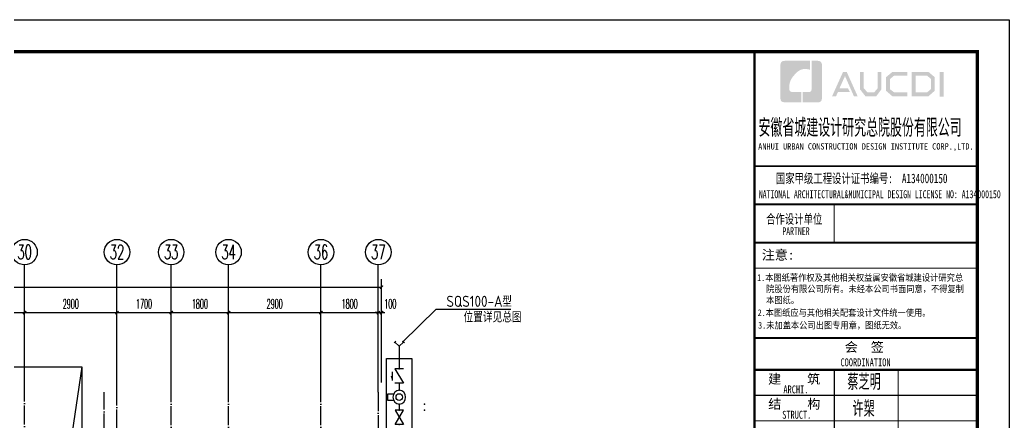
# Model space of a CAD drawing. Extents: x 27938 to 1507990, y 110129 to 923079.
# Drawn here: x 866667 to 897714, y 689213 to 701857 of the extents above; entities that cross this region are included whole.
import ezdxf
from ezdxf.enums import TextEntityAlignment as Align

# ---------------------------------------------------------------- set-up
doc = ezdxf.new("R2010")
doc.units = 0
doc.header["$LTSCALE"] = 1000
doc.header["$MEASUREMENT"] = 0
doc.linetypes.add('DOTE', pattern=[2.42, 2, -0.2, 0.02, -0.2])
for name, color, linetype in [('A-EQPM-MECH', 191, 'Continuous'), ('AXIS', 3, 'Continuous'), ('AXIS_TEXT', 7, 'Continuous'), ('DOTE', 1, 'Continuous'), ('EQUIP_消防', 7, 'Continuous'), ('EQUIP_阀门', 7, 'Continuous'), ('PIPE-不分区消火栓', 1, 'TG_X'), ('TWT_LEAD', 3, 'Continuous'), ('图框', 140, 'Continuous'), ('图签文字', 147, 'Continuous')]:
    doc.layers.add(name, color=color, linetype=linetype)
doc.layers.add('yichutu', color=7, linetype='Continuous', true_color=0xffffff, plot=False)
doc.styles.add('_TCH_AXIS', font='COMPLEX', dxfattribs={"bigfont": 'GBCBIG'})
doc.styles.add('_TCH_DIM_T3', font='SIMPLEX.shx', dxfattribs={"width": 0.494118, "bigfont": 'GBCBIG.shx'})
doc.styles.add('COMPLEX', font='COMPLEX')
doc.styles.add('HT', font='simhei.ttf')
doc.styles.get("Standard").update_dxf_attribs({"font": 'gbenor.shx', "bigfont": 'gbcbig.shx'})
doc.styles.add('TG_LINETYPE', font='SIMPLEX', dxfattribs={"width": 0.8, "height": 3, "bigfont": 'HZTXT'})
doc.styles.add('建筑图签-1', font='simhei.ttf', dxfattribs={"width": 0.7})
doc.styles.add('建筑图签-2', font='TXT.shx', dxfattribs={"width": 0.5, "bigfont": 'HZTXT.shx'})
doc.linetypes.add('TG_X', pattern='A,2,-0.229,["X",TG_LINETYPE,S=0.1,R=0,X=-0.229,Y=-0.15],0', length=2.229)
doc.dimstyles.new('_TCH_ARCH&&100', dxfattribs={"dimtxt": 297.5, "dimasz": 100, "dimexe": 250, "dimexo": 300, "dimgap": 126.25, "dimtad": 1, "dimdec": 0, "dimzin": 0, "dimdsep": 46, "dimtxsty": '_TCH_DIM_T3', "dimblk": 'ARCHTICK', "dimcen": 0.09, "dimclrt": 4, "dimazin": 2, "dimtfac": 1, "dimtdec": 0, "dimtix": 1, "dimtmove": 2, "dimatfit": 3, "dimfxl": 100, "dimtolj": 1, "dimtzin": 0, "dimarcsym": 0})

# ---------------------------------------------------------------- blocks, each defined once
blk = doc.blocks.new('院标1')
h = blk.add_hatch(color=150)
h.dxf.hatch_style = 1
h.set_gradient(color1=(33, 113, 253), color2=(33, 113, 253), tint=1, name='INVCURVED')
edge = h.paths.add_edge_path()
edge.add_spline(control_points=[(116373, 648379), (116379, 648379), (116382, 648379), (116391, 648379), (116391, 648379), (116391, 648379), (116616, 648379), (116616, 648379), (116616, 648379), (116616, 648379), (116616, 648054), (116616, 648054), (116616, 648054), (116616, 648054), (116108, 648054), (116108, 648054), (116108, 648054), (116028, 648054), (115963, 648111), (115963, 648199), (115963, 648199), (115963, 648199), (115963, 649215), (115963, 649215), (115963, 649215), (115963, 649295), (116018, 649360), (116108, 649360), (116108, 649360), (116108, 649360), (116897, 649360), (116897, 649360), (116897, 649360), (116897, 649360), (116897, 649080), (116897, 649080), (116897, 649080), (116897, 649080), (116566, 649140), (116356, 648859), (116356, 648859), (116245, 648719), (116240, 648545), (116247, 648466), (116247, 648466), (116254, 648386), (116247, 648466), (116247, 648466), (116247, 648466), (116247, 648466), (116258, 648374), (116373, 648379)], knot_values=[0, 0, 0, 0, 0.071429, 0.071429, 0.071429, 0.107143, 0.142857, 0.142857, 0.142857, 0.178571, 0.214286, 0.214286, 0.214286, 0.25, 0.285714, 0.285714, 0.285714, 0.321429, 0.357143, 0.357143, 0.357143, 0.392857, 0.428571, 0.428571, 0.428571, 0.464286, 0.5, 0.5, 0.5, 0.535714, 0.571429, 0.571429, 0.571429, 0.607143, 0.642857, 0.642857, 0.642857, 0.678571, 0.714286, 0.714286, 0.714286, 0.75, 0.785714, 0.785714, 0.785714, 0.821429, 0.857143, 0.857143, 0.857143, 0.928571, 1, 1, 1, 1], degree=3, periodic=0)
h = blk.add_hatch(color=150)
h.dxf.hatch_style = 1
h.set_gradient(color1=(33, 113, 253), color2=(33, 113, 253), tint=1, name='INVCURVED')
edge = h.paths.add_edge_path()
edge.add_spline(control_points=[(117268, 649215), (117268, 649215), (117268, 648199), (117268, 648199), (117268, 648199), (117268, 648114), (117212, 648054), (117123, 648054), (117123, 648054), (117123, 648054), (116663, 648054), (116663, 648054), (116663, 648054), (116663, 648054), (116663, 648379), (116663, 648379), (116663, 648379), (116663, 648379), (116865, 648379), (116865, 648379), (116865, 648379), (116907, 648379), (116941, 648413), (116941, 648455), (116941, 648455), (116941, 648455), (116941, 649360), (116941, 649360), (116941, 649360), (116941, 649360), (117123, 649360), (117123, 649360), (117123, 649360), (117204, 649360), (117268, 649306), (117268, 649215)], knot_values=[0, 0, 0, 0, 0.1, 0.1, 0.1, 0.15, 0.2, 0.2, 0.2, 0.25, 0.3, 0.3, 0.3, 0.35, 0.4, 0.4, 0.4, 0.45, 0.5, 0.5, 0.5, 0.55, 0.6, 0.6, 0.6, 0.65, 0.7, 0.7, 0.7, 0.75, 0.8, 0.8, 0.8, 0.9, 1, 1, 1, 1], degree=3, periodic=0)
blk = doc.blocks.new('TK')
at = {"layer": '图框'}
h = blk.add_hatch(color=256, dxfattribs=at)
h.paths.add_polyline_path([(547288, 547072), (547414, 547072), (547414, 546302), (547288, 546302)])
h.paths.add_polyline_path([(546536, 546956), (546536, 546430), (546896, 546430), (547020, 546536), (547020, 546855), (546900, 546956)], flags=16)
h.paths.add_polyline_path([(546418, 547074), (546418, 546311), (546940, 546311), (547138, 546482), (547138, 546910), (546943, 547074)])
h.paths.add_polyline_path([(546275, 547077), (546275, 546962), (545868, 546962), (545735, 546851), (545735, 546531), (545868, 546429), (546277, 546429), (546277, 546307), (545813, 546307), (545611, 546481), (545611, 546910), (545809, 547077)])
h.paths.add_polyline_path([(544792, 547075), (544912, 547075), (544912, 546565), (545026, 546433), (545237, 546433), (545351, 546565), (545351, 547075), (545465, 547075), (545465, 546528), (545301, 546311), (544963, 546311), (544792, 546530)])
h.paths.add_polyline_path([(544260, 547074), (544377, 547074), (544719, 546310), (544603, 546310), (544322, 546944), (544147, 546556), (544418, 546556), (544479, 546440), (544098, 546440), (544039, 546308), (543916, 546308)])
for p, q in [((541480, 544114), (548480, 544114)), ((541480, 544114), (548480, 544114)), ((541480, 542914), (548480, 542914))]:
    blk.add_line(p, q, dxfattribs=at)
blk.add_lwpolyline([(465375, 548714), (549475, 548714), (549475, 489314), (465375, 489314)], close=True, dxfattribs=at)
blk.add_lwpolyline([(465375, 548714), (549475, 548714), (549475, 489314), (465375, 489314)], close=True, dxfattribs=at)
at = {"layer": '图框', "const_width": 100}
blk.add_lwpolyline([(548475, 490314), (548475, 547714), (467875, 547714), (467875, 490314)], close=True, dxfattribs=at)
at = {"layer": '图框'}
for points, const_width in [([(541480, 490314), (541480, 547714)], 70), ([(541480, 544114), (548480, 544114)], 60), ([(541480, 542914), (548480, 542914)], 60), ([(541480, 542914), (548480, 542914)], 60), ([(543980, 542914), (543980, 541714)], 35), ([(541480, 541714), (548480, 541714)], 60), ([(541480, 541714), (548480, 541714)], 60), ([(541480, 540913), (548480, 540913)], 35), ([(541488, 538714), (548488, 538714)], 60), ([(541488, 537714), (548488, 537714)], 70), ([(541488, 537714), (548488, 537714)], 70), ([(543988, 537714), (543988, 533714)], 35), ([(545988, 537714), (545988, 533714)], 35), ([(541488, 536914), (548488, 536914)], 35), ([(541488, 536114), (548488, 536114)], 35)]:
    blk.add_lwpolyline(points, dxfattribs=dict(at, const_width=const_width))
blk.add_blockref('院标1', (426331, -101935))
for s, height, style, width, p in [('ANHUI URBAN CONSTRUCTION DESIGN INSTITUTE CORP.,LTD.', 200, '建筑图签-1', 0.91, (541598, 544636)), ('NATIONAL ARCHITECTURAL&MUNICIPAL DESIGN LICENSE NO: A134000150', 250, '建筑图签-1', 0.6, (541617, 543108)), ('PARTNER', 250, '建筑图签-1', 0.6, (542355, 541947)), ('1.本图纸著作权及其他相关权益属安徽省城建设计研究总', 210, 'HT', 0.88, (541566, 540507)), ('院股份有限公司所有。未经本公司书面同意，不得复制', 210, 'HT', 0.88, (541845, 540153)), ('本图纸。', 210, 'HT', 0.88, (541845, 539803)), (' 2.本图纸应与其他相关配套设计文件统一使用。 ', 210, 'HT', 0.88, (541455, 539406)), ('3.未加盖本公司出图专用章，图纸无效。', 210, 'HT', 0.88, (541598, 539011)), ('COORDINATION', 250, '建筑图签-1', 0.7, (544180, 537827)), ('ARCHI.', 250, '建筑图签-1', 0.7, (542389, 536975)), ('STRUCT.', 250, '建筑图签-1', 0.7, (542350, 536179))]:
    blk.add_text(s, height=height, dxfattribs=dict(at, style=style, width=width)).set_placement(p)
at = {"layer": '图签文字', "color": 7, "style": '建筑图签-1'}
for s, height, width, p in [('安徽省城建设计研究总院股份有限公司', 500, 0.55, (541608, 545091)), ('国家甲级工程设计证书编号:  A134000150', 300, 0.7, (542152, 543581)), ('合作设计单位', 300, 0.7, (541845, 542304))]:
    blk.add_text(s, height=height, dxfattribs=dict(at, width=width)).set_placement(p)
for s, p in [('注意:', (541711, 541177)), ('会  签', (544315, 538281)), ('建    筑', (541910, 537280)), ('结    构', (541914, 536493))]:
    blk.add_text(s, height=300, dxfattribs=at).set_placement(p)
at = {"layer": '图签文字', "color": 1, "style": '建筑图签-2', "width": 0.7}
for s, p in [('蔡芝明', (544395, 537085)), ('许槊', (544555, 536242))]:
    blk.add_text(s, height=500, dxfattribs=at).set_placement(p)
blk = doc.blocks.new('yct-841-594-84100-59399.9999999999-100-1000.0')
at = {"layer": 'yichutu', "color": 7, "true_color": 0xffffff}
blk.add_lwpolyline([(0, 0), (0, 59400), (84100, 59400), (84100, 0)], close=True, dxfattribs=at)
blk = doc.blocks.new('_ArchTick')
at = {"color": 0, "linetype": 'ByBlock', "const_width": 0.4}
blk.add_lwpolyline([(-0.5, -0.5), (0.5, 0.5)], dxfattribs=at)
blk = doc.blocks.new('*D927')
at = {"layer": 'AXIS', "color": 0, "lineweight": -2}
for p, q in [((877917, 690457), (877917, 692907)), ((878017, 690457), (878017, 692907)), ((877917, 692657), (877817, 692657)), ((877917, 692657), (878017, 692657)), ((878017, 692657), (878117, 692657))]:
    blk.add_line(p, q, dxfattribs=at)
at = {"layer": 'Defpoints', "color": 0}
for p in [(878017, 692657), (877917, 690157), (878017, 690157)]:
    blk.add_point(p, dxfattribs=at)
at = {"layer": 'AXIS', "color": 0, "lineweight": -2, "xscale": 100, "yscale": 100, "zscale": 100}
blk.add_blockref('_ArchTick', (877917, 692657), dxfattribs=at)
at = {"layer": 'AXIS', "color": 0, "lineweight": -2, "xscale": 100, "yscale": 100, "zscale": 100, "rotation": 180}
blk.add_blockref('_ArchTick', (878017, 692657), dxfattribs=at)
at = {"layer": 'AXIS', "color": 4, "insert": (878292, 692932), "char_height": 297.5, "attachment_point": 5, "style": '_TCH_DIM_T3'}
blk.add_mtext('\\A1;100', dxfattribs=at)
blk = doc.blocks.new('*D928')
at = {"layer": 'AXIS', "color": 0, "lineweight": -2}
for p, q in [((876117, 690457), (876117, 692907)), ((877917, 690457), (877917, 692907)), ((876117, 692657), (877917, 692657))]:
    blk.add_line(p, q, dxfattribs=at)
at = {"layer": 'Defpoints', "color": 0}
for p in [(877917, 692657), (876117, 690157), (877917, 690157)]:
    blk.add_point(p, dxfattribs=at)
at = {"layer": 'AXIS', "color": 0, "lineweight": -2, "xscale": 100, "yscale": 100, "zscale": 100, "rotation": 180}
blk.add_blockref('_ArchTick', (876117, 692657), dxfattribs=at)
at = {"layer": 'AXIS', "color": 0, "lineweight": -2, "xscale": 100, "yscale": 100, "zscale": 100}
blk.add_blockref('_ArchTick', (877917, 692657), dxfattribs=at)
at = {"layer": 'AXIS', "color": 4, "insert": (877017, 692932), "char_height": 297.5, "attachment_point": 5, "style": '_TCH_DIM_T3'}
blk.add_mtext('\\A1;1800', dxfattribs=at)
blk = doc.blocks.new('*D929')
at = {"layer": 'AXIS', "color": 0, "lineweight": -2}
for p, q in [((873217, 690457), (873217, 692907)), ((876117, 690457), (876117, 692907)), ((873217, 692657), (876117, 692657))]:
    blk.add_line(p, q, dxfattribs=at)
at = {"layer": 'Defpoints', "color": 0}
for p in [(876117, 692657), (873217, 690157), (876117, 690157)]:
    blk.add_point(p, dxfattribs=at)
at = {"layer": 'AXIS', "color": 0, "lineweight": -2, "xscale": 100, "yscale": 100, "zscale": 100, "rotation": 180}
blk.add_blockref('_ArchTick', (873217, 692657), dxfattribs=at)
at = {"layer": 'AXIS', "color": 0, "lineweight": -2, "xscale": 100, "yscale": 100, "zscale": 100}
blk.add_blockref('_ArchTick', (876117, 692657), dxfattribs=at)
at = {"layer": 'AXIS', "color": 4, "insert": (874667, 692932), "char_height": 297.5, "attachment_point": 5, "style": '_TCH_DIM_T3'}
blk.add_mtext('\\A1;2900', dxfattribs=at)
blk = doc.blocks.new('*D930')
at = {"layer": 'AXIS', "color": 0, "lineweight": -2}
for p, q in [((871417, 690457), (871417, 692907)), ((873217, 690457), (873217, 692907)), ((871417, 692657), (873217, 692657))]:
    blk.add_line(p, q, dxfattribs=at)
at = {"layer": 'Defpoints', "color": 0}
for p in [(873217, 692657), (871417, 690157), (873217, 690157)]:
    blk.add_point(p, dxfattribs=at)
at = {"layer": 'AXIS', "color": 0, "lineweight": -2, "xscale": 100, "yscale": 100, "zscale": 100, "rotation": 180}
blk.add_blockref('_ArchTick', (871417, 692657), dxfattribs=at)
at = {"layer": 'AXIS', "color": 0, "lineweight": -2, "xscale": 100, "yscale": 100, "zscale": 100}
blk.add_blockref('_ArchTick', (873217, 692657), dxfattribs=at)
at = {"layer": 'AXIS', "color": 4, "insert": (872317, 692932), "char_height": 297.5, "attachment_point": 5, "style": '_TCH_DIM_T3'}
blk.add_mtext('\\A1;1800', dxfattribs=at)
blk = doc.blocks.new('*D931')
at = {"layer": 'AXIS', "color": 0, "lineweight": -2}
for p, q in [((869717, 690457), (869717, 692907)), ((871417, 690457), (871417, 692907)), ((869717, 692657), (871417, 692657))]:
    blk.add_line(p, q, dxfattribs=at)
at = {"layer": 'Defpoints', "color": 0}
for p in [(871417, 692657), (869717, 690157), (871417, 690157)]:
    blk.add_point(p, dxfattribs=at)
at = {"layer": 'AXIS', "color": 0, "lineweight": -2, "xscale": 100, "yscale": 100, "zscale": 100, "rotation": 180}
blk.add_blockref('_ArchTick', (869717, 692657), dxfattribs=at)
at = {"layer": 'AXIS', "color": 0, "lineweight": -2, "xscale": 100, "yscale": 100, "zscale": 100}
blk.add_blockref('_ArchTick', (871417, 692657), dxfattribs=at)
at = {"layer": 'AXIS', "color": 4, "insert": (870567, 692932), "char_height": 297.5, "attachment_point": 5, "style": '_TCH_DIM_T3'}
blk.add_mtext('\\A1;1700', dxfattribs=at)
blk = doc.blocks.new('*D932')
at = {"layer": 'AXIS', "color": 0, "lineweight": -2}
for p, q in [((866817, 690457), (866817, 692907)), ((869717, 690457), (869717, 692907)), ((866817, 692657), (869717, 692657))]:
    blk.add_line(p, q, dxfattribs=at)
at = {"layer": 'Defpoints', "color": 0}
for p in [(869717, 692657), (866817, 690157), (869717, 690157)]:
    blk.add_point(p, dxfattribs=at)
at = {"layer": 'AXIS', "color": 0, "lineweight": -2, "xscale": 100, "yscale": 100, "zscale": 100, "rotation": 180}
blk.add_blockref('_ArchTick', (866817, 692657), dxfattribs=at)
at = {"layer": 'AXIS', "color": 0, "lineweight": -2, "xscale": 100, "yscale": 100, "zscale": 100}
blk.add_blockref('_ArchTick', (869717, 692657), dxfattribs=at)
at = {"layer": 'AXIS', "color": 4, "insert": (868267, 692932), "char_height": 297.5, "attachment_point": 5, "style": '_TCH_DIM_T3'}
blk.add_mtext('\\A1;2900', dxfattribs=at)
blk = doc.blocks.new('*D933')
at = {"layer": 'AXIS', "color": 0, "lineweight": -2}
for p, q in [((864017, 690457), (864017, 692907)), ((866817, 690457), (866817, 692907)), ((864017, 692657), (866817, 692657))]:
    blk.add_line(p, q, dxfattribs=at)
at = {"layer": 'Defpoints', "color": 0}
for p in [(866817, 692657), (864017, 690157), (866817, 690157)]:
    blk.add_point(p, dxfattribs=at)
at = {"layer": 'AXIS', "color": 0, "lineweight": -2, "xscale": 100, "yscale": 100, "zscale": 100, "rotation": 180}
blk.add_blockref('_ArchTick', (864017, 692657), dxfattribs=at)
at = {"layer": 'AXIS', "color": 0, "lineweight": -2, "xscale": 100, "yscale": 100, "zscale": 100}
blk.add_blockref('_ArchTick', (866817, 692657), dxfattribs=at)
at = {"layer": 'AXIS', "color": 4, "insert": (865417, 692932), "char_height": 297.5, "attachment_point": 5, "style": '_TCH_DIM_T3'}
blk.add_mtext('\\A1;2800', dxfattribs=at)
blk = doc.blocks.new('*D951')
at = {"layer": 'AXIS', "color": 0, "lineweight": -2}
for p, q in [((827817, 690457), (827817, 693707)), ((878017, 690457), (878017, 693707)), ((827817, 693457), (878017, 693457))]:
    blk.add_line(p, q, dxfattribs=at)
at = {"layer": 'Defpoints', "color": 0}
for p in [(878017, 693457), (827817, 690157), (878017, 690157)]:
    blk.add_point(p, dxfattribs=at)
at = {"layer": 'AXIS', "color": 0, "lineweight": -2, "xscale": 100, "yscale": 100, "zscale": 100, "rotation": 180}
blk.add_blockref('_ArchTick', (827817, 693457), dxfattribs=at)
at = {"layer": 'AXIS', "color": 0, "lineweight": -2, "xscale": 100, "yscale": 100, "zscale": 100}
blk.add_blockref('_ArchTick', (878017, 693457), dxfattribs=at)
at = {"layer": 'AXIS', "color": 4, "insert": (852917, 693732), "char_height": 297.5, "attachment_point": 5, "style": '_TCH_DIM_T3'}
blk.add_mtext('\\A1;50200', dxfattribs=at)
blk = doc.blocks.new('_AXISO')
at = {"color": 0}
blk.add_circle((0, 0), 0.5, dxfattribs=at)
at = {"layer": 'AXIS_TEXT', "color": 0, "style": 'COMPLEX', "width": 1.041667}
blk.add_attdef('A', text='', height=0.56, dxfattribs=at).set_placement((-0.25, -0.28), (0.25, -0.28), align=Align.FIT)
blk = doc.blocks.new('$VALVE$00000295')
blk.add_lwpolyline([(-125, 72), (-125, -72), (125, 72), (125, -72), (-125, 72)])
for p in [(-125, 0), (125, 0)]:
    blk.add_point(p)
blk = doc.blocks.new('$VALVE$00000315')
for p, q in [((-125, -75), (-125, 75)), ((-125, 75), (125, -75)), ((-75, 125), (75, 125)), ((125, -75), (125, 75))]:
    blk.add_line(p, q)
for p in [(-125, 0), (125, 0)]:
    blk.add_point(p)
blk.add_solid([(0, 125), (0, 150), (75, 125)])
blk = doc.blocks.new('$VALVE$00000751')
for p, q in [((-53, -108), (-53, -221)), ((53, -221), (53, -108)), ((-53, -221), (53, -221))]:
    blk.add_line(p, q)
blk.add_lwpolyline([(-120, 0, 1), (120, 0, 1), (-120, 0, 1.76642)], format="xyb")
blk.add_circle((0, 0), 60)
for p in [(-120, 0), (120, 0)]:
    blk.add_point(p)
blk = doc.blocks.new('$ATTACHMENT$00000194')
for p, q in [((0, 0), (134, 134)), ((0, 0), (134, -134)), ((107, 162), (134, 134)), ((161, 107), (134, 134)), ((107, -161), (134, -134)), ((161, -107), (134, -134))]:
    blk.add_line(p, q)

msp = doc.modelspace()

# ---------------------------------------------------------------- linework, layer by layer
msp.add_lwpolyline([(878970.4, 691214.8), (878970.4, 688833.5), (878175.6, 688833.5), (878175.6, 691214.8)], close=True)
for p in [(878573, 690886.3), (878573, 690436.3), (878573, 690217.3), (878573, 689785.3), (878573, 689588.2), (879367.8, 689785.3), (879367.8, 689588.2)]:
    msp.add_point(p)
at = {"layer": 'A-EQPM-MECH', "color": 8}
for points in [[(863616.8, 688257.2), (863616.8, 690957.2), (868616.8, 690957.2), (868616.8, 688257.2)], [(868616.6, 690957.2), (868216.6, 688257.2)]]:
    msp.add_lwpolyline(points, dxfattribs=at)
at = {"layer": 'AXIS', "color": 8}
for p, q in [((866816.6, 690157.2), (866816.6, 694157.2)), ((869716.6, 690157.2), (869716.6, 694157.2)), ((871416.6, 690157.2), (871416.6, 694157.2)), ((873216.6, 690157.2), (873216.6, 694157.2)), ((876116.6, 690157.2), (876116.6, 694157.2)), ((877916.6, 690157.2), (877916.6, 694157.2))]:
    msp.add_line(p, q, dxfattribs=at)
at = {"layer": 'DOTE', "color": 169, "linetype": 'DOTE', "ltscale": 0.3}
for p, q in [((866816.6, 681157.4), (866816.6, 690157.2)), ((869316.6, 688157.2), (869316.6, 690157.2)), ((869716.6, 681757.2), (869716.6, 690157.2)), ((871416.6, 678957.2), (871416.6, 690157.2)), ((873216.6, 678957.2), (873216.6, 690157.2)), ((876116.6, 678957.2), (876116.6, 690157.2)), ((877916.6, 690157.2), (877916.6, 666975.2))]:
    msp.add_line(p, q, dxfattribs=at)
at = {"layer": 'PIPE-不分区消火栓', "const_width": 45}
for points in [[(878573, 691598.3), (878573, 690886.3)], [(878573, 690436.3), (878573, 690217.3)], [(878573, 689785.3), (878573, 689588.2)]]:
    msp.add_lwpolyline(points, dxfattribs=at)
at = {"layer": 'TWT_LEAD'}
for p, q in [((878675.6, 691731.4), (879729, 692766.3)), ((879729, 692766.3), (882079.1, 692766.3))]:
    msp.add_line(p, q, dxfattribs=at)

# ---------------------------------------------------------------- block references
msp.add_blockref('TK', (348239.1, 153143.3))
at = {"layer": 'AXIS', "color": 8}
ref = msp.add_blockref('_AXISO', (866816.6, 694557.2), dxfattribs=dict(at, xscale=800, yscale=800, zscale=800))
ref.add_attrib('A', '30', dxfattribs={"layer": 'AXIS_TEXT', "color": 8, "ltscale": 0.5, "height": 452.55, "style": '_TCH_AXIS', "width": 0.636364}).set_placement((866590.3, 694330.9), (867042.9, 694330.9), align=Align.FIT)
ref = msp.add_blockref('_AXISO', (869716.6, 694557.2), dxfattribs=dict(at, xscale=800, yscale=800, zscale=800))
ref.add_attrib('A', '32', dxfattribs={"layer": 'AXIS_TEXT', "color": 8, "ltscale": 0.5, "height": 452.55, "style": '_TCH_AXIS', "width": 0.636364}).set_placement((869490.3, 694330.9), (869942.9, 694330.9), align=Align.FIT)
ref = msp.add_blockref('_AXISO', (871416.6, 694557.2), dxfattribs=dict(at, xscale=800, yscale=800, zscale=800))
ref.add_attrib('A', '33', dxfattribs={"layer": 'AXIS_TEXT', "color": 8, "ltscale": 0.5, "height": 452.55, "style": '_TCH_AXIS', "width": 0.636364}).set_placement((871190.3, 694330.9), (871642.9, 694330.9), align=Align.FIT)
ref = msp.add_blockref('_AXISO', (873216.6, 694557.2), dxfattribs=dict(at, xscale=800, yscale=800, zscale=800))
ref.add_attrib('A', '34', dxfattribs={"layer": 'AXIS_TEXT', "color": 8, "ltscale": 0.5, "height": 452.55, "style": '_TCH_AXIS', "width": 0.6}).set_placement((872990.3, 694330.9), (873442.9, 694330.9), align=Align.FIT)
ref = msp.add_blockref('_AXISO', (876116.6, 694557.2), dxfattribs=dict(at, xscale=800, yscale=800, zscale=800))
ref.add_attrib('A', '36', dxfattribs={"layer": 'AXIS_TEXT', "color": 8, "ltscale": 0.5, "height": 452.55, "style": '_TCH_AXIS', "width": 0.636364}).set_placement((875890.3, 694330.9), (876342.9, 694330.9), align=Align.FIT)
ref = msp.add_blockref('_AXISO', (877916.6, 694557.2), dxfattribs=dict(at, xscale=800, yscale=800, zscale=800))
ref.add_attrib('A', '37', dxfattribs={"layer": 'AXIS_TEXT', "color": 8, "ltscale": 0.5, "height": 452.55, "style": '_TCH_AXIS', "width": 0.636364}).set_placement((877690.3, 694330.9), (878142.9, 694330.9), align=Align.FIT)
at = {"layer": 'EQUIP_消防', "yscale": -1, "rotation": 90.00000000000001}
msp.add_blockref('$ATTACHMENT$00000194', (878573, 691598.3), dxfattribs=at)
at = {"layer": 'EQUIP_阀门', "xscale": 1.8, "zscale": 1.8, "rotation": 270}
for name, p, yscale in [('$VALVE$00000315', (878573, 690661.3), -1.8), ('$VALVE$00000751', (878573, 690001.3), 1.65), ('$VALVE$00000295', (878573, 689362.8), 1.8)]:
    msp.add_blockref(name, p, dxfattribs=dict(at, yscale=yscale))
at = {"layer": 'yichutu'}
msp.add_blockref('yct-841-594-84100-59399.9999999999-100-1000.0', (813614.1, 642457), dxfattribs=at)

# ---------------------------------------------------------------- texts
at = {"layer": 'TWT_LEAD', "color": 7}
for s, height, p in [('SQS100-A', 350, (880054.4, 692836.3)), ('型', 337.6, (881804.4, 692836.3)), ('位置详见总图', 337.59, (880590.5, 692346.3))]:
    msp.add_text(s, height=height, dxfattribs=at).set_placement(p)

# ---------------------------------------------------------------- dimensions: what is measured, and where the dimension line sits
at = {"layer": 'AXIS', "color": 8}
for p1, p2, distance, picture, middle in [((827816.6, 690157.2), (878016.6, 690157.2), 3300, '*D951', (852916.6, 693732.2)), ((864016.6, 690157.2), (866816.6, 690157.2), 2500, '*D933', (865416.6, 692932.2)), ((866816.6, 690157.2), (869716.6, 690157.2), 2500, '*D932', (868266.6, 692932.2)), ((869716.6, 690157.2), (871416.6, 690157.2), 2500, '*D931', (870566.6, 692932.2)), ((871416.6, 690157.2), (873216.6, 690157.2), 2500, '*D930', (872316.6, 692932.2)), ((873216.6, 690157.2), (876116.6, 690157.2), 2500, '*D929', (874666.6, 692932.2)), ((876116.6, 690157.2), (877916.6, 690157.2), 2500, '*D928', (877016.6, 692932.2))]:
    dim = msp.add_aligned_dim(p1=p1, p2=p2, distance=distance, dimstyle='_TCH_ARCH&&100', dxfattribs=at)
    dim.commit()
    dim.dimension.update_dxf_attribs({"geometry": picture, "text_midpoint": middle})
dim = msp.add_linear_dim(base=(878016.6, 692657.2), p1=(877916.6, 690157.2), p2=(878016.6, 690157.2), angle=360, dimstyle='_TCH_ARCH&&100', dxfattribs=at)
dim.commit()
dim.dimension.update_dxf_attribs({"geometry": '*D927', "text_midpoint": (878291.6, 692932.2), "dimtype": 129})

doc.saveas('drawing.dxf')
